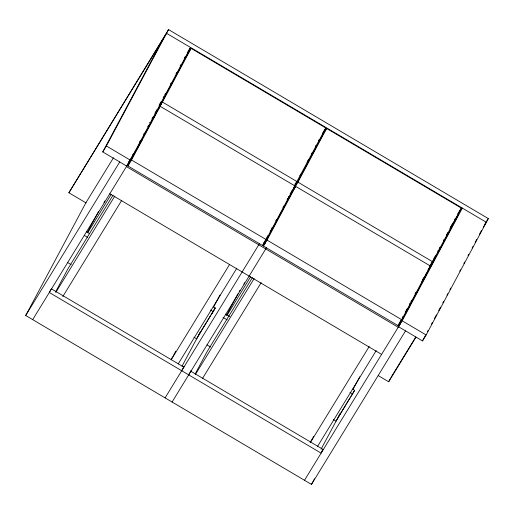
<?xml version="1.0" encoding="UTF-8"?>
<svg xmlns="http://www.w3.org/2000/svg" width="514" height="514" viewBox="0 0 514 514"><rect width="100%" height="100%" fill="white"/><g stroke="black" fill="none" stroke-linecap="round" stroke-linejoin="round"><path stroke-width="0.77" d="M86.153 202.972L68.882 192.769L168.534 29.594L488.3 218.578L426.151 334.974L422.514 340.911L398.53 326.737L458.706 214.049M126.727 166.099L102.749 151.926L162.919 39.231M102.749 151.926L106.385 145.989L168.534 29.594M405.527 330.875L311.49 484.406L25.7 315.5L85.87 202.805L113.453 157.772M50.97 289.401L49.318 292.492L321.121 453.13L323.1 449.429L190.649 371.147M55.769 291.599L67.822 269.028L113.041 195.185M87.322 232.501L98.624 211.338M130.492 159.057L126.418 166.607L398.221 327.251L400.194 323.544L398.536 326.262M132.368 155.536L133.12 154.123M139.512 142.153L140.271 140.746M143.65 134.405L144.402 132.998M147.788 126.656L148.54 125.249M151.926 118.907L152.677 117.5M154.932 113.273L156.815 109.752M159.07 105.524L161.325 101.303M163.208 97.782L163.96 96.369M164.711 94.962L165.463 93.554M170.352 84.399L171.104 82.992M175.994 73.83L176.745 72.423M180.131 66.088L180.883 64.674M184.269 58.339L185.021 56.925M32.697 319.637L130.363 160.162L190.54 47.468L187.308 52.749M127.87 165.938L156.539 112.238L160.175 106.302L294.882 185.907L266.207 239.608L262.57 245.551L127.87 165.938L131.507 160.002L160.175 106.302M191.112 48.367L187.475 54.304L158.8 108.004L162.437 102.068L191.112 48.367L325.812 127.973L294.31 186.293M173.141 356.035L175.73 351.178M182.02 366.193L200.505 331.575M213.612 307.031L220.018 295.03M212.031 313.681L214.01 309.981M181.725 370.742L184.07 366.476L183.704 367.041M188.715 374.879L189.692 373.055M259.57 243.45L165.097 397.887M262.57 245.551L265.211 240.603M265.963 239.19L267.852 235.656M270.113 231.416L270.872 230.002M271.623 228.589L272.381 227.175M275.774 220.814L276.532 219.407M282.944 207.393L283.696 205.979M287.095 199.618L287.846 198.205M290.108 193.964L290.866 192.551M294.259 186.203L296.52 181.962M299.919 175.602L300.671 174.188M307.083 162.18L308.593 159.353M311.233 154.406L311.992 152.992M315.384 146.631L316.142 145.218M318.404 140.977L319.155 139.564M263.367 246.02L292.042 192.32L295.678 186.383L430.379 265.995L401.71 319.695L398.074 325.632L263.367 246.02L267.004 240.083L295.678 186.383M195.166 373.986L207.219 351.409L252.438 277.573M226.346 315.596L238.021 293.725M326.615 128.449L322.978 134.385L294.304 188.085L297.94 182.149L326.615 128.449L461.315 208.061L432.64 261.761L429.408 267.036M266.567 247.587L172.094 402.019M312.91 437.729L313.649 436.341M321.044 449.281L340.223 413.365M353.009 389.413L359.781 376.736M333.29 419.546L336.053 421.178L354.654 390.332L352.585 389.104M311.49 484.406L314.497 478.772M398.074 325.632L401.466 319.271M402.218 317.858L402.976 316.444M405.238 312.204L407.127 308.676M409.388 304.436L410.146 303.022M410.898 301.609L411.65 300.195M415.049 293.835L415.8 292.421M422.219 280.413L423.729 277.586M429.383 266.991L432.775 260.63M433.533 259.217L435.416 255.683M437.684 251.449L438.436 250.035M439.194 248.622L439.945 247.208M443.344 240.848L444.096 239.434M446.358 235.194L447.867 232.367M450.508 227.419L452.776 223.185M454.659 219.651L455.417 218.238M423.594 278.851L421.332 283.086L431.754 264.447L428.927 269.066M425.855 274.617L426.607 273.204M304.5 480.275L402.166 320.8L462.343 208.106L449.93 228.377M378.291 375.631L388.655 381.754L390.627 378.053M422.514 340.911L425.149 335.983M427.404 331.755L428.156 330.348M431.542 324.006L432.293 322.599M434.548 318.372L436.431 314.851M438.686 310.629L440.562 307.102M442.824 302.881L443.576 301.467M446.962 295.132L447.713 293.725M449.968 289.498L450.72 288.091M459.747 271.186L460.499 269.773M463.885 263.438L464.637 262.031M468.016 255.689L468.768 254.282M472.154 247.941L472.906 246.534M475.167 242.306L476.671 239.492M479.299 234.557L481.56 230.336M190.019 372.444L190.964 370.748M68.882 192.769L166.555 33.294L486.321 222.279L483.391 227.072M25.7 315.5L119.736 161.968M103.982 202.407L104.817 201.038M128.686 162.071L129.522 160.702M130.781 158.653L142.082 140.193M87.74 232.72L111.191 194.433M55.769 292.498L114.808 196.104M62.766 296.636L121.805 200.235M171.522 358.676L172.736 356.697M171.201 359.794L229.405 264.761M178.197 363.925L236.819 268.212M198.629 335.089L206.114 322.869M206.943 321.513L210.271 316.084M211.1 314.729L215.257 307.944L196.656 338.79M322.58 133.255L325.812 127.973M291.245 191.844L292.453 189.865M293.263 188.548L294.882 185.907M239.19 291.631L240.032 290.262M243.797 284.107L244.638 282.745M227.143 315.108L250.588 276.821M195.583 374.205L254.205 278.492M202.58 378.336L261.202 282.623M310.115 442.381L312.538 438.423M310.604 442.181L369.225 346.468M457.678 213.997L461.315 208.061M317.594 446.313L376.216 350.599M427.956 269.953L430.379 265.995M338.032 417.471L345.928 404.582M346.757 403.22L350.085 397.791M350.914 396.435L354.654 390.332M321.436 452.14L322.683 450.103M391.051 377.366L415.781 336.985M484.529 224.74L488.3 218.578M388.655 381.754L415.897 337.268M162.437 102.068L297.137 181.68M297.94 182.149L432.64 261.761M159.95 103.809L161.332 104.625M295.158 183.716L296.803 184.693M153.172 116.505L154.547 117.32M288.38 196.419L289.761 197.235M149.535 122.441L150.91 123.257M131.507 160.002L266.207 239.608M267.004 240.083L401.71 319.695M106.385 145.989L130.363 160.162M402.166 320.8L426.151 334.974M128.397 162.906L129.772 163.722M263.605 242.82L265.25 243.79M109.79 193.752L381.594 354.39M86.301 231.73L89.751 233.767M213.188 306.717L215.302 307.97M225.652 314.086L229.835 316.56M84.322 235.431L87.772 237.468M210.522 310.013L213.329 311.677M223.031 317.408L227.169 319.856M349.918 392.4L352.675 394.032M67.7 262.577L71.15 264.614M193.945 337.19L196.701 338.816M207.052 344.933L210.496 346.976M51.297 288.784L183.749 367.067"/></g></svg>
